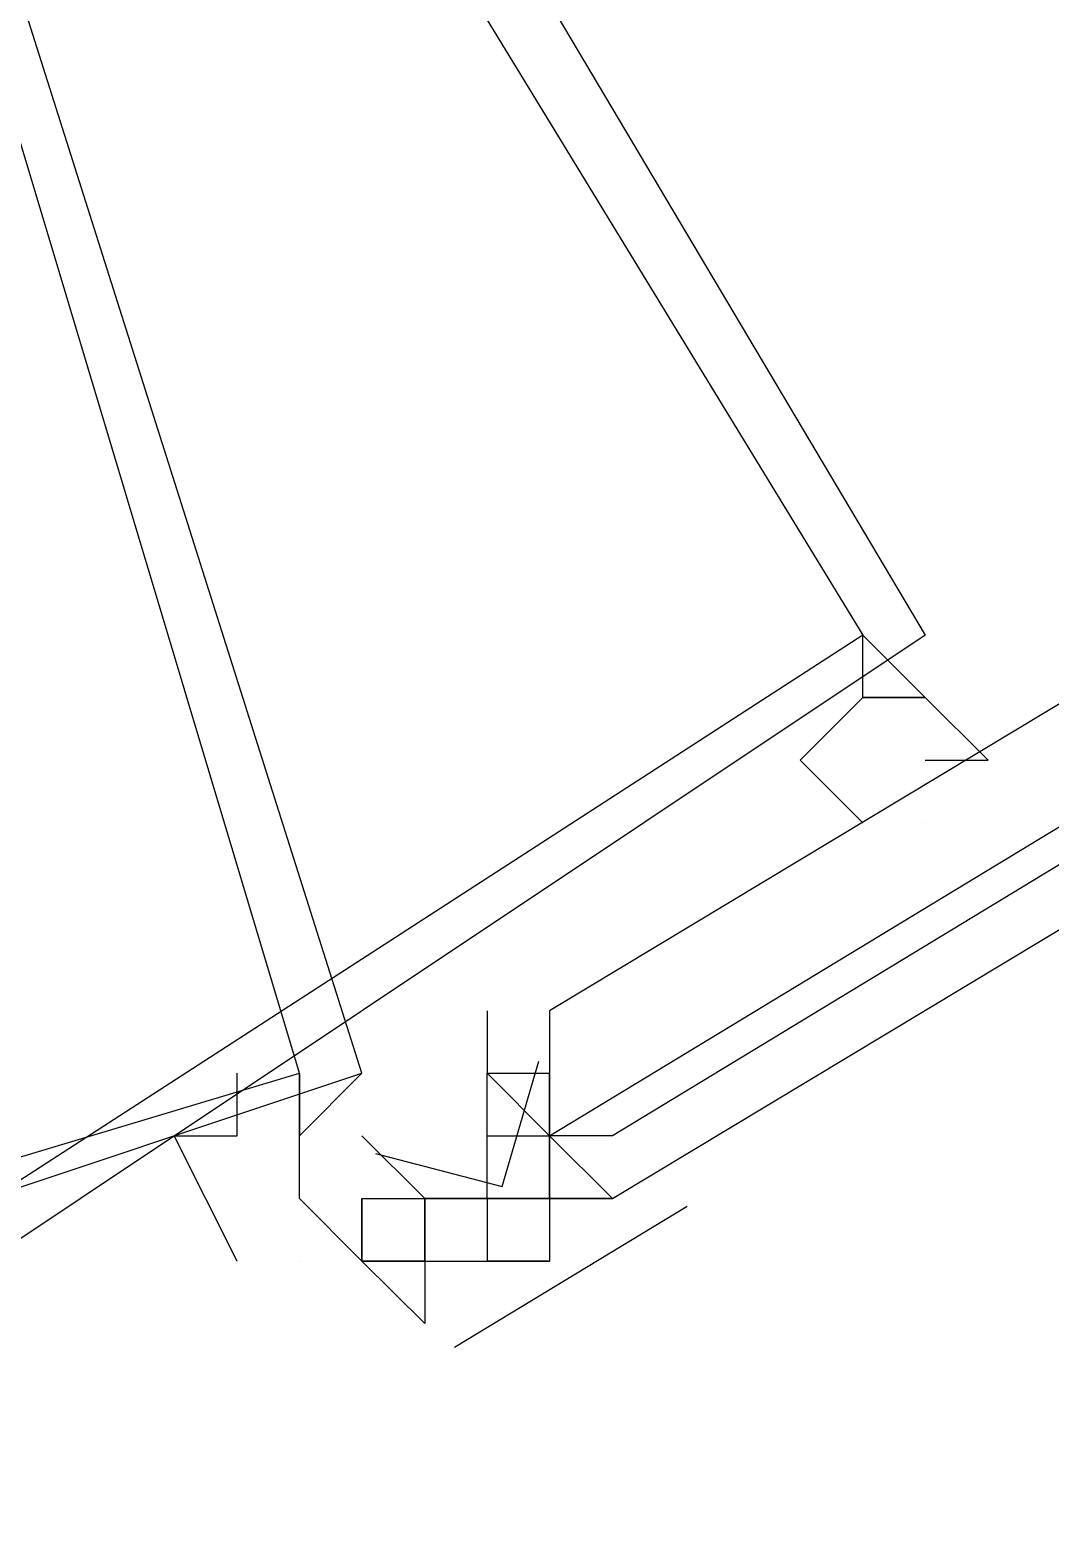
# Model space of a CAD drawing. Header units: feet. Extents: x -84 to 198, y -22 to 181.
# Drawn here: x 128.8625 to 129.08, y 92.2978 to 92.6134 of the extents above; entities that cross this region are included whole.
import ezdxf

# ---------------------------------------------------------------- set-up
doc = ezdxf.new("R2010")
doc.units = ezdxf.units.FT
doc.layers.add('A-LINEA', color=7, linetype='CONTINUOUS')

msp = doc.modelspace()

# ---------------------------------------------------------------- linework, layer by layer
at = {"layer": 'A-LINEA'}
for p, q in [((128.96, 92.4044), (128.96, 92.4044)), ((128.96, 92.4044), (128.96, 92.4044)), ((128.96, 92.3911), (128.96, 92.3911)), ((128.96, 92.3911), (128.9733, 92.3911)), ((128.96, 92.3911), (128.96, 92.3911)), ((128.96, 92.3911), (128.96, 92.3911)), ((128.96, 92.3778), (128.96, 92.3911)), ((128.96, 92.3911), (128.96, 92.3911)), ((128.96, 92.3911), (128.96, 92.3911)), ((128.96, 92.3911), (128.96, 92.3911)), ((128.96, 92.3911), (128.9733, 92.3911)), ((128.96, 92.3911), (128.96, 92.3911)), ((128.96, 92.3911), (128.9733, 92.3911)), ((128.96, 92.3911), (128.96, 92.3911)), ((128.96, 92.3911), (128.96, 92.3911)), ((128.96, 92.3778), (128.96, 92.3911)), ((128.96, 92.3911), (128.96, 92.3911)), ((128.96, 92.3911), (128.96, 92.3911)), ((128.96, 92.3911), (128.96, 92.3911)), ((128.96, 92.3911), (128.9733, 92.3911)), ((128.9733, 92.3911), (128.9733, 92.3911)), ((128.9733, 92.3911), (128.9733, 92.3911)), ((128.92, 92.3778), (128.92, 92.3778)), ((128.92, 92.3778), (128.92, 92.3778)), ((128.92, 92.3778), (128.92, 92.3778)), ((128.92, 92.3778), (128.92, 92.3778)), ((128.96, 92.3778), (128.96, 92.3778)), ((128.96, 92.3778), (128.96, 92.3778)), ((128.96, 92.3778), (128.9733, 92.3778)), ((128.96, 92.3778), (128.9733, 92.3778)), ((128.96, 92.3778), (128.96, 92.3778)), ((128.96, 92.3778), (128.96, 92.3778)), ((128.96, 92.3778), (128.96, 92.3778)), ((128.96, 92.3778), (128.96, 92.3778)), ((128.96, 92.3778), (128.96, 92.3778)), ((128.96, 92.3778), (128.96, 92.3778)), ((128.96, 92.3778), (128.96, 92.3778)), ((128.96, 92.3778), (128.96, 92.3778)), ((128.96, 92.3778), (128.96, 92.3778)), ((128.96, 92.3778), (128.9733, 92.3778)), ((128.96, 92.3778), (128.9733, 92.3778)), ((128.96, 92.3778), (128.96, 92.3778)), ((128.96, 92.3778), (128.96, 92.3778)), ((128.96, 92.3778), (128.96, 92.3778)), ((128.96, 92.3778), (128.96, 92.3778)), ((128.96, 92.3778), (128.96, 92.3778)), ((128.96, 92.3778), (128.96, 92.3778)), ((128.96, 92.3778), (128.96, 92.3778)), ((128.9733, 92.3778), (128.9733, 92.3778)), ((128.9733, 92.3778), (128.9733, 92.3778)), ((128.9733, 92.3778), (128.9733, 92.3778)), ((128.9733, 92.3778), (128.9733, 92.3778)), ((128.9733, 92.3778), (128.9733, 92.3778)), ((128.9733, 92.3778), (128.9733, 92.3778)), ((128.9733, 92.3778), (128.9733, 92.3778)), ((128.9733, 92.3778), (128.9733, 92.3778)), ((128.9733, 92.3778), (128.9733, 92.3778)), ((128.9733, 92.3778), (128.9733, 92.3778)), ((128.9733, 92.3778), (128.9733, 92.3778)), ((128.9733, 92.3778), (128.9733, 92.3778)), ((128.9733, 92.3778), (128.9733, 92.3778)), ((128.9733, 92.3644), (128.9733, 92.3778)), ((128.9733, 92.3778), (128.9733, 92.3644)), ((128.9733, 92.3778), (128.9733, 92.3778)), ((128.9733, 92.3778), (128.9733, 92.3778)), ((128.9733, 92.3778), (128.9733, 92.3778)), ((128.9733, 92.3778), (128.9733, 92.3644)), ((128.9733, 92.3778), (128.9733, 92.3778)), ((128.9733, 92.3778), (128.9733, 92.3778)), ((128.9733, 92.3778), (128.9733, 92.3778)), ((128.9733, 92.3778), (128.9733, 92.3778)), ((128.9733, 92.3778), (128.9733, 92.3778)), ((128.9733, 92.3778), (128.9733, 92.3778)), ((128.9733, 92.3778), (128.9733, 92.3778)), ((128.9733, 92.3778), (128.9733, 92.3778)), ((128.9733, 92.3778), (128.9733, 92.3778)), ((128.9733, 92.3778), (128.9733, 92.3778)), ((128.9733, 92.3778), (128.9733, 92.3778)), ((128.9733, 92.3778), (128.9733, 92.3778)), ((128.9733, 92.3778), (128.9733, 92.3778)), ((128.9733, 92.3778), (128.9733, 92.3778)), ((128.9733, 92.3778), (128.9733, 92.3778)), ((128.9733, 92.3778), (128.9733, 92.3778)), ((128.9733, 92.3644), (128.9733, 92.3778)), ((128.9733, 92.3778), (128.9733, 92.3644)), ((128.9733, 92.3778), (128.9733, 92.3778)), ((128.9733, 92.3778), (128.9733, 92.3778)), ((128.9733, 92.3778), (128.9733, 92.3778)), ((128.9733, 92.3778), (128.9733, 92.3644)), ((128.9733, 92.3778), (128.9733, 92.3778)), ((128.9733, 92.3778), (128.9733, 92.3778)), ((128.9733, 92.3778), (128.9733, 92.3778)), ((128.92, 92.3644), (128.92, 92.3644)), ((128.92, 92.3644), (128.92, 92.3644)), ((128.92, 92.3644), (128.92, 92.3644)), ((128.92, 92.3644), (128.92, 92.3644)), ((128.9333, 92.3644), (128.9333, 92.3644)), ((128.9333, 92.3644), (128.9333, 92.3644)), ((128.9333, 92.3644), (128.9333, 92.3644)), ((128.9333, 92.3644), (128.9333, 92.3644)), ((128.9333, 92.3644), (128.9333, 92.3644)), ((128.9333, 92.3644), (128.9333, 92.3644)), ((128.9333, 92.3644), (128.9333, 92.3644)), ((128.9333, 92.3644), (128.9333, 92.3644)), ((128.9333, 92.3644), (128.9333, 92.3644)), ((128.9333, 92.3644), (128.9333, 92.3644)), ((128.9333, 92.3644), (128.9333, 92.3644)), ((128.9333, 92.3511), (128.9333, 92.3644)), ((128.9333, 92.3644), (128.9333, 92.3644)), ((128.9333, 92.3644), (128.9333, 92.3644)), ((128.9333, 92.3511), (128.9333, 92.3644)), ((128.9333, 92.3644), (128.9333, 92.3644)), ((128.9333, 92.3644), (128.9333, 92.3644)), ((128.9333, 92.3511), (128.9333, 92.3644)), ((128.9333, 92.3644), (128.9333, 92.3644)), ((128.9333, 92.3644), (128.9333, 92.3644)), ((128.9333, 92.3644), (128.9333, 92.3644)), ((128.9333, 92.3644), (128.9333, 92.3644)), ((128.9333, 92.3644), (128.9333, 92.3644)), ((128.9333, 92.3644), (128.9333, 92.3644)), ((128.9333, 92.3644), (128.9333, 92.3644)), ((128.9333, 92.3644), (128.9333, 92.3644)), ((128.9333, 92.3644), (128.9333, 92.3644)), ((128.9333, 92.3644), (128.9333, 92.3644)), ((128.9333, 92.3644), (128.9333, 92.3644)), ((128.9333, 92.3511), (128.9333, 92.3644)), ((128.9333, 92.3644), (128.9333, 92.3644)), ((128.9333, 92.3644), (128.9333, 92.3644)), ((128.9333, 92.3511), (128.9333, 92.3644)), ((128.9333, 92.3644), (128.9333, 92.3644)), ((128.9333, 92.3644), (128.9333, 92.3644)), ((128.9333, 92.3511), (128.9333, 92.3644)), ((128.9467, 92.3644), (128.9467, 92.3644)), ((128.9467, 92.3644), (128.9467, 92.3511)), ((128.9467, 92.3644), (128.9467, 92.3644)), ((128.9467, 92.3644), (128.9467, 92.3644)), ((128.9467, 92.3644), (128.9467, 92.3644)), ((128.9467, 92.3644), (128.9467, 92.3644)), ((128.9467, 92.3644), (128.9467, 92.3644)), ((128.9467, 92.3644), (128.9467, 92.3644)), ((128.9467, 92.3644), (128.9467, 92.3644)), ((128.9467, 92.3644), (128.9467, 92.3644)), ((128.9467, 92.3644), (128.9467, 92.3644)), ((128.9467, 92.3511), (128.9467, 92.3644)), ((128.9467, 92.3511), (128.9467, 92.3644)), ((128.9467, 92.3644), (128.9467, 92.3644)), ((128.9467, 92.3644), (128.9467, 92.3644)), ((128.9467, 92.3644), (128.9467, 92.3644)), ((128.9467, 92.3644), (128.9467, 92.3644)), ((128.9467, 92.3644), (128.9467, 92.3644)), ((128.9467, 92.3644), (128.9467, 92.3644)), ((128.96, 92.3644), (128.9467, 92.3644)), ((128.96, 92.3644), (128.9467, 92.3644)), ((128.9467, 92.3644), (128.9467, 92.3644)), ((128.96, 92.3644), (128.9467, 92.3644)), ((128.9467, 92.3644), (128.9467, 92.3644)), ((128.9467, 92.3644), (128.9467, 92.3511)), ((128.9467, 92.3644), (128.9467, 92.3644)), ((128.9467, 92.3644), (128.9467, 92.3644)), ((128.9467, 92.3644), (128.9467, 92.3644)), ((128.9467, 92.3644), (128.9467, 92.3644)), ((128.9467, 92.3644), (128.9467, 92.3644)), ((128.9467, 92.3644), (128.9467, 92.3644)), ((128.9467, 92.3644), (128.9467, 92.3644)), ((128.9467, 92.3644), (128.9467, 92.3644)), ((128.9467, 92.3644), (128.9467, 92.3644)), ((128.9467, 92.3511), (128.9467, 92.3644)), ((128.9467, 92.3511), (128.9467, 92.3644)), ((128.9467, 92.3644), (128.9467, 92.3644)), ((128.9467, 92.3644), (128.9467, 92.3644)), ((128.9467, 92.3644), (128.9467, 92.3644)), ((128.9467, 92.3644), (128.9467, 92.3644)), ((128.9467, 92.3644), (128.9467, 92.3644)), ((128.9467, 92.3644), (128.9467, 92.3644)), ((128.96, 92.3644), (128.9467, 92.3644)), ((128.96, 92.3644), (128.9467, 92.3644)), ((128.9467, 92.3644), (128.9467, 92.3644)), ((128.96, 92.3644), (128.9467, 92.3644)), ((128.96, 92.3644), (128.96, 92.3644)), ((128.96, 92.3644), (128.96, 92.3644)), ((128.96, 92.3644), (128.96, 92.3644)), ((128.96, 92.3644), (128.96, 92.3644)), ((128.96, 92.3644), (128.96, 92.3644)), ((128.96, 92.3644), (128.96, 92.3644)), ((128.96, 92.3644), (128.9733, 92.3644)), ((128.96, 92.3644), (128.96, 92.3644)), ((128.96, 92.3644), (128.96, 92.3644)), ((128.96, 92.3644), (128.96, 92.3644)), ((128.96, 92.3644), (128.96, 92.3644)), ((128.96, 92.3644), (128.96, 92.3644)), ((128.96, 92.3644), (128.9733, 92.3644)), ((128.96, 92.3644), (128.9733, 92.3644)), ((128.96, 92.3644), (128.9733, 92.3644)), ((128.96, 92.3644), (128.9733, 92.3644)), ((128.96, 92.3644), (128.9733, 92.3644)), ((128.96, 92.3644), (128.9733, 92.3644)), ((128.96, 92.3644), (128.9733, 92.3644)), ((128.96, 92.3644), (128.96, 92.3644)), ((128.96, 92.3644), (128.96, 92.3644)), ((128.96, 92.3644), (128.96, 92.3644)), ((128.96, 92.3644), (128.96, 92.3644)), ((128.96, 92.3644), (128.96, 92.3644)), ((128.96, 92.3644), (128.96, 92.3644)), ((128.96, 92.3644), (128.96, 92.3511)), ((128.96, 92.3644), (128.96, 92.3644)), ((128.96, 92.3644), (128.96, 92.3644)), ((128.96, 92.3644), (128.96, 92.3644)), ((128.96, 92.3644), (128.96, 92.3511)), ((128.96, 92.3644), (128.96, 92.3644)), ((128.96, 92.3644), (128.96, 92.3644)), ((128.96, 92.3644), (128.96, 92.3644)), ((128.96, 92.3644), (128.96, 92.3644)), ((128.96, 92.3644), (128.96, 92.3644)), ((128.96, 92.3644), (128.96, 92.3644)), ((128.96, 92.3644), (128.96, 92.3644)), ((128.96, 92.3644), (128.96, 92.3644)), ((128.96, 92.3644), (128.96, 92.3644)), ((128.96, 92.3644), (128.9733, 92.3644)), ((128.96, 92.3644), (128.96, 92.3644)), ((128.96, 92.3644), (128.96, 92.3644)), ((128.96, 92.3644), (128.96, 92.3644)), ((128.96, 92.3644), (128.96, 92.3644)), ((128.96, 92.3644), (128.96, 92.3644)), ((128.96, 92.3644), (128.9733, 92.3644)), ((128.96, 92.3644), (128.9733, 92.3644)), ((128.96, 92.3644), (128.9733, 92.3644)), ((128.96, 92.3644), (128.9733, 92.3644)), ((128.96, 92.3644), (128.9733, 92.3644)), ((128.96, 92.3644), (128.9733, 92.3644)), ((128.96, 92.3644), (128.9733, 92.3644)), ((128.96, 92.3644), (128.96, 92.3644)), ((128.96, 92.3644), (128.96, 92.3644)), ((128.96, 92.3644), (128.96, 92.3644)), ((128.96, 92.3644), (128.96, 92.3644)), ((128.96, 92.3644), (128.96, 92.3644)), ((128.96, 92.3644), (128.96, 92.3644)), ((128.96, 92.3644), (128.96, 92.3511)), ((128.96, 92.3644), (128.96, 92.3644)), ((128.96, 92.3644), (128.96, 92.3644)), ((128.96, 92.3644), (128.96, 92.3644)), ((128.96, 92.3644), (128.96, 92.3511)), ((128.96, 92.3644), (128.96, 92.3644)), ((128.96, 92.3644), (128.96, 92.3644)), ((128.96, 92.3644), (128.96, 92.3644)), ((128.9733, 92.3644), (128.9733, 92.3644)), ((128.9733, 92.3644), (128.9733, 92.3644)), ((128.9733, 92.3644), (128.9733, 92.3644)), ((128.9733, 92.3644), (128.9733, 92.3644)), ((128.9733, 92.3644), (128.9867, 92.3644)), ((128.9733, 92.3644), (128.9733, 92.3644)), ((128.9733, 92.3644), (128.9733, 92.3644)), ((128.9733, 92.3644), (128.9733, 92.3644)), ((128.9733, 92.3644), (128.9733, 92.3644)), ((128.9733, 92.3644), (128.9733, 92.3644)), ((128.9733, 92.3644), (128.9733, 92.3644)), ((128.9733, 92.3644), (128.9733, 92.3644)), ((128.9733, 92.3644), (128.9733, 92.3644)), ((128.9733, 92.3644), (128.9733, 92.3644)), ((128.9733, 92.3644), (128.9733, 92.3644)), ((128.9733, 92.3644), (128.9733, 92.3644)), ((128.9733, 92.3644), (128.9733, 92.3644)), ((128.9867, 92.3644), (128.9733, 92.3644)), ((128.9867, 92.3644), (128.9733, 92.3644)), ((128.9733, 92.3644), (128.9733, 92.3644)), ((128.9733, 92.3644), (128.9733, 92.3644)), ((128.9733, 92.3644), (128.9733, 92.3644)), ((128.9733, 92.3644), (128.9733, 92.3644)), ((128.9733, 92.3644), (128.9867, 92.3644)), ((128.9733, 92.3644), (128.9733, 92.3644)), ((128.9733, 92.3644), (128.9733, 92.3644)), ((128.9733, 92.3644), (128.9733, 92.3644)), ((128.9733, 92.3644), (128.9733, 92.3644)), ((128.9733, 92.3644), (128.9733, 92.3644)), ((128.9733, 92.3644), (128.9733, 92.3644)), ((128.9733, 92.3644), (128.9733, 92.3644)), ((128.9733, 92.3644), (128.9733, 92.3644)), ((128.9733, 92.3644), (128.9733, 92.3644)), ((128.9733, 92.3644), (128.9733, 92.3644)), ((128.9733, 92.3644), (128.9733, 92.3644)), ((128.9733, 92.3644), (128.9733, 92.3644)), ((128.9867, 92.3644), (128.9733, 92.3644)), ((128.9867, 92.3644), (128.9733, 92.3644)), ((128.9867, 92.3644), (128.9867, 92.3644)), ((128.9867, 92.3644), (128.9867, 92.3644)), ((128.9867, 92.3644), (128.9867, 92.3644)), ((128.9867, 92.3644), (128.9867, 92.3644)), ((128.9867, 92.3644), (128.9867, 92.3644)), ((128.9867, 92.3644), (128.9867, 92.3644)), ((128.9867, 92.3644), (128.9867, 92.3644)), ((128.9867, 92.3644), (128.9867, 92.3644)), ((128.9867, 92.3644), (128.9867, 92.3644)), ((128.9867, 92.3644), (128.9867, 92.3644)), ((128.9867, 92.3644), (128.9867, 92.3644)), ((128.9867, 92.3644), (128.9867, 92.3644)), ((128.9867, 92.3644), (128.9867, 92.3644)), ((128.9867, 92.3644), (128.9867, 92.3644)), ((128.9867, 92.3644), (128.9867, 92.3644)), ((128.9867, 92.3644), (128.9867, 92.3644)), ((128.9867, 92.3644), (128.9867, 92.3644)), ((128.9867, 92.3644), (128.9867, 92.3644)), ((128.9867, 92.3644), (128.9867, 92.3644)), ((128.9867, 92.3644), (128.9867, 92.3644)), ((128.9867, 92.3644), (128.9867, 92.3644)), ((128.9867, 92.3644), (128.9867, 92.3644)), ((128.9867, 92.3644), (128.9867, 92.3644)), ((128.9867, 92.3644), (128.9867, 92.3644)), ((129.0026, 92.3627), (128.953, 92.3327)), ((129.0026, 92.3627), (128.953, 92.3327)), ((128.92, 92.3511), (128.92, 92.3511)), ((128.92, 92.3511), (128.92, 92.3511)), ((128.9333, 92.3511), (128.9333, 92.3511)), ((128.9333, 92.3511), (128.9333, 92.3511)), ((128.9333, 92.3511), (128.9333, 92.3511)), ((128.9333, 92.3511), (128.9333, 92.3511)), ((128.9333, 92.3511), (128.9333, 92.3511)), ((128.9333, 92.3511), (128.9333, 92.3511)), ((128.9333, 92.3511), (128.9333, 92.3511)), ((128.9333, 92.3511), (128.9333, 92.3511)), ((128.9333, 92.3511), (128.9333, 92.3511)), ((128.9333, 92.3511), (128.9333, 92.3511)), ((128.9467, 92.3378), (128.9333, 92.3511)), ((128.9333, 92.3511), (128.9333, 92.3511)), ((128.9333, 92.3511), (128.9333, 92.3511)), ((128.9333, 92.3511), (128.9333, 92.3511)), ((128.9333, 92.3511), (128.9333, 92.3511)), ((128.9333, 92.3511), (128.9333, 92.3511)), ((128.9333, 92.3511), (128.9333, 92.3511)), ((128.9333, 92.3511), (128.9333, 92.3511)), ((128.9333, 92.3511), (128.9333, 92.3511)), ((128.9333, 92.3511), (128.9333, 92.3511)), ((128.9333, 92.3511), (128.9333, 92.3511)), ((128.9467, 92.3378), (128.9333, 92.3511)), ((128.9467, 92.3511), (128.9467, 92.3511)), ((128.9467, 92.3511), (128.9467, 92.3511)), ((128.9467, 92.3511), (128.9467, 92.3511)), ((128.9467, 92.3511), (128.96, 92.3511)), ((128.9467, 92.3511), (128.9467, 92.3511)), ((128.9467, 92.3511), (128.9467, 92.3511)), ((128.9467, 92.3511), (128.9467, 92.3511)), ((128.9467, 92.3511), (128.9467, 92.3511)), ((128.9467, 92.3511), (128.9467, 92.3511)), ((128.9467, 92.3511), (128.9467, 92.3511)), ((128.9467, 92.3511), (128.9467, 92.3511)), ((128.9467, 92.3511), (128.9467, 92.3511)), ((128.9467, 92.3511), (128.9467, 92.3511)), ((128.9467, 92.3511), (128.9467, 92.3511)), ((128.9467, 92.3511), (128.9467, 92.3511)), ((128.9467, 92.3511), (128.9467, 92.3511)), ((128.9467, 92.3511), (128.9467, 92.3511)), ((128.9467, 92.3511), (128.9467, 92.3511)), ((128.9467, 92.3511), (128.9467, 92.3511)), ((128.9467, 92.3511), (128.9467, 92.3511)), ((128.9467, 92.3511), (128.9467, 92.3511)), ((128.9467, 92.3511), (128.9467, 92.3378)), ((128.9467, 92.3511), (128.9467, 92.3511)), ((128.9467, 92.3511), (128.9467, 92.3511)), ((128.9467, 92.3511), (128.9467, 92.3378)), ((128.9467, 92.3511), (128.9467, 92.3511)), ((128.9467, 92.3511), (128.9467, 92.3511)), ((128.9467, 92.3511), (128.9467, 92.3511)), ((128.9467, 92.3511), (128.9467, 92.3511)), ((128.9467, 92.3511), (128.9467, 92.3511)), ((128.9467, 92.3511), (128.9467, 92.3511)), ((128.9467, 92.3511), (128.96, 92.3511)), ((128.9467, 92.3511), (128.9467, 92.3511)), ((128.9467, 92.3511), (128.9467, 92.3511)), ((128.9467, 92.3511), (128.9467, 92.3511)), ((128.9467, 92.3511), (128.9467, 92.3511)), ((128.9467, 92.3511), (128.9467, 92.3511)), ((128.9467, 92.3511), (128.9467, 92.3511)), ((128.9467, 92.3511), (128.9467, 92.3511)), ((128.9467, 92.3511), (128.9467, 92.3511)), ((128.9467, 92.3511), (128.9467, 92.3511)), ((128.9467, 92.3511), (128.9467, 92.3511)), ((128.9467, 92.3511), (128.9467, 92.3511)), ((128.9467, 92.3511), (128.9467, 92.3511)), ((128.9467, 92.3511), (128.9467, 92.3511)), ((128.9467, 92.3511), (128.9467, 92.3511)), ((128.9467, 92.3511), (128.9467, 92.3511)), ((128.9467, 92.3511), (128.9467, 92.3511)), ((128.9467, 92.3511), (128.9467, 92.3511)), ((128.9467, 92.3511), (128.9467, 92.3378)), ((128.9467, 92.3511), (128.9467, 92.3511)), ((128.9467, 92.3511), (128.9467, 92.3511)), ((128.9467, 92.3511), (128.9467, 92.3378)), ((128.9467, 92.3511), (128.9467, 92.3511)), ((128.9467, 92.3511), (128.9467, 92.3511)), ((128.9467, 92.3511), (128.9467, 92.3511)), ((128.96, 92.3511), (128.96, 92.3511)), ((128.96, 92.3511), (128.96, 92.3511)), ((128.96, 92.3511), (128.96, 92.3511)), ((128.96, 92.3511), (128.96, 92.3511)), ((128.96, 92.3511), (128.96, 92.3511)), ((128.96, 92.3511), (128.96, 92.3511)), ((128.96, 92.3511), (128.96, 92.3511)), ((128.96, 92.3511), (128.96, 92.3511)), ((128.96, 92.3511), (128.9733, 92.3511)), ((128.96, 92.3511), (128.9733, 92.3511)), ((128.96, 92.3511), (128.9733, 92.3511)), ((128.96, 92.3511), (128.9733, 92.3511)), ((128.96, 92.3511), (128.96, 92.3511)), ((128.9733, 92.3511), (128.96, 92.3511)), ((128.96, 92.3511), (128.96, 92.3511)), ((128.96, 92.3511), (128.96, 92.3511)), ((128.96, 92.3511), (128.96, 92.3511)), ((128.96, 92.3511), (128.96, 92.3511)), ((128.96, 92.3511), (128.96, 92.3511)), ((128.96, 92.3511), (128.96, 92.3511)), ((128.96, 92.3511), (128.96, 92.3511)), ((128.96, 92.3511), (128.96, 92.3511)), ((128.96, 92.3511), (128.9733, 92.3511)), ((128.96, 92.3511), (128.9733, 92.3511)), ((128.96, 92.3511), (128.9733, 92.3511)), ((128.96, 92.3511), (128.9733, 92.3511)), ((128.96, 92.3511), (128.96, 92.3511)), ((128.9733, 92.3511), (128.96, 92.3511)), ((128.9733, 92.3511), (128.9733, 92.3511)), ((128.9733, 92.3511), (128.9733, 92.3511)), ((128.9733, 92.3511), (128.9733, 92.3511)), ((128.9733, 92.3511), (128.9733, 92.3511)), ((128.9733, 92.3511), (128.9733, 92.3511)), ((128.9733, 92.3511), (128.9733, 92.3511)), ((128.9733, 92.3511), (128.9733, 92.3511)), ((128.9733, 92.3511), (128.9733, 92.3511)), ((128.9733, 92.3511), (128.9733, 92.3511)), ((128.9733, 92.3511), (128.9733, 92.3511)), ((128.9733, 92.3511), (128.9733, 92.3511)), ((128.9733, 92.3511), (128.9733, 92.3511)), ((128.9733, 92.3511), (128.9733, 92.3511)), ((128.9733, 92.3511), (128.9733, 92.3511)), ((128.9733, 92.3511), (128.9733, 92.3511)), ((128.9733, 92.3511), (128.9733, 92.3511)), ((128.9733, 92.3511), (128.9733, 92.3511)), ((128.9733, 92.3511), (128.9733, 92.3511)), ((128.9467, 92.3378), (128.9467, 92.3378)), ((128.9467, 92.3378), (128.9467, 92.3378)), ((128.9467, 92.3378), (128.9467, 92.3378)), ((128.9467, 92.3378), (128.9467, 92.3378)), ((128.9467, 92.3378), (128.9467, 92.3378)), ((128.9467, 92.3378), (128.9467, 92.3378)), ((128.9467, 92.3378), (128.9467, 92.3378)), ((128.9467, 92.3378), (128.9467, 92.3378)), ((128.9467, 92.3378), (128.9467, 92.3378)), ((128.9467, 92.3378), (128.9467, 92.3378)), ((128.9467, 92.3378), (128.9467, 92.3378)), ((128.9467, 92.3378), (128.9467, 92.3378)), ((128.9467, 92.3378), (128.9467, 92.3378)), ((128.9467, 92.3378), (128.9467, 92.3378)), ((128.9467, 92.3378), (128.9467, 92.3378)), ((128.9467, 92.3378), (128.9467, 92.3378)), ((128.9467, 92.3378), (128.9467, 92.3378)), ((128.9467, 92.3378), (128.9467, 92.3378)), ((128.9467, 92.3378), (128.9467, 92.3378)), ((128.9467, 92.3378), (128.9467, 92.3378)), ((128.9467, 92.3378), (128.9467, 92.3378)), ((128.9467, 92.3378), (128.9467, 92.3378)), ((128.9467, 92.3378), (128.9467, 92.3378)), ((128.9467, 92.3378), (128.9467, 92.3378)), ((128.9467, 92.3378), (128.9467, 92.3378)), ((128.9467, 92.3378), (128.9467, 92.3378)), ((128.9467, 92.3378), (128.9467, 92.3378)), ((128.9467, 92.3378), (128.9467, 92.3378)), ((128.9467, 92.3378), (128.9467, 92.3378)), ((128.9467, 92.3378), (128.9467, 92.3378)), ((128.9467, 92.3378), (128.9467, 92.3378)), ((128.9467, 92.3378), (128.9467, 92.3378)), ((128.96, 92.3378), (128.96, 92.3378)), ((128.96, 92.3378), (128.96, 92.3378))]:
    msp.add_line(p, q, dxfattribs=at)
for points in [[(128.9733, 92.3778), (131.92, 94.1644), (131.92, 94.1778), (128.9733, 92.4044), (128.9733, 92.3911), (128.9733, 92.3778)], [(128.9733, 92.3778), (131.92, 94.1644), (131.92, 94.1778), (128.9733, 92.4044), (128.9733, 92.3911), (128.9733, 92.3778)], [(128.9867, 92.3644), (131.9333, 94.1378), (131.9333, 94.1511), (131.9333, 94.1644), (128.9867, 92.3778), (128.9733, 92.3778), (128.9867, 92.3644)], [(128.9867, 92.3644), (131.9333, 94.1378), (131.9333, 94.1511), (131.9333, 94.1644), (128.9867, 92.3778), (128.9733, 92.3778), (128.9867, 92.3644)], [(128.5067, 92.8311), (128.76, 92.9778), (129.0533, 92.4844), (128.8133, 92.3244), (128.5067, 92.8311)], [(128.5067, 92.8311), (128.76, 92.9778), (129.0533, 92.4844), (128.8133, 92.3244), (128.5067, 92.8311)], [(128.52, 92.8178), (128.7467, 92.9644), (129.04, 92.4844), (128.8133, 92.3378), (128.52, 92.8178)], [(128.52, 92.8178), (128.7467, 92.9644), (129.04, 92.4844), (128.8133, 92.3378), (128.52, 92.8178)], [(128.76, 92.9378), (128.48, 92.8578), (128.6533, 92.2978), (128.9333, 92.3911), (128.76, 92.9378)], [(128.76, 92.9378), (128.48, 92.8578), (128.6533, 92.2978), (128.9333, 92.3911), (128.76, 92.9378)], [(128.76, 92.9244), (128.4933, 92.8578), (128.6533, 92.3111), (128.92, 92.3911), (128.76, 92.9244)], [(128.76, 92.9244), (128.4933, 92.8578), (128.6533, 92.3111), (128.92, 92.3911), (128.76, 92.9244)], [(129.04, 92.4444), (129.04, 92.4444), (129.04, 92.4444), (129.04, 92.4444), (129.0267, 92.4578), (129.0267, 92.4578), (129.04, 92.4711), (129.04, 92.4711), (129.04, 92.4711), (129.04, 92.4711), (129.04, 92.4711), (129.04, 92.4711), (129.04, 92.4844)], [(129.04, 92.4444), (129.04, 92.4444), (129.04, 92.4444), (129.04, 92.4444), (129.0267, 92.4578), (129.0267, 92.4578), (129.04, 92.4711), (129.04, 92.4711), (129.04, 92.4711), (129.04, 92.4711), (129.04, 92.4711), (129.04, 92.4711), (129.04, 92.4844)], [(129.0533, 92.4578), (129.0667, 92.4578), (129.0667, 92.4578), (129.0667, 92.4578), (129.0533, 92.4711), (129.0533, 92.4711), (129.0533, 92.4711), (129.0533, 92.4711), (129.04, 92.4711), (129.0533, 92.4711), (129.04, 92.4844), (129.04, 92.4844)], [(129.0533, 92.4578), (129.0667, 92.4578), (129.0667, 92.4578), (129.0667, 92.4578), (129.0533, 92.4711), (129.0533, 92.4711), (129.0533, 92.4711), (129.0533, 92.4711), (129.04, 92.4711), (129.0533, 92.4711), (129.04, 92.4844), (129.04, 92.4844)], [(129.0533, 92.4444), (129.0533, 92.4444), (129.0533, 92.4444)], [(129.0533, 92.4444), (129.0533, 92.4444), (129.0533, 92.4444)], [(128.96, 92.4044), (128.96, 92.3911), (128.9733, 92.3778), (128.9867, 92.3644)], [(128.96, 92.4044), (128.96, 92.3911), (128.9733, 92.3778), (128.9867, 92.3644)], [(128.9362, 92.374), (128.9632, 92.367), (128.971, 92.3937)], [(128.9362, 92.374), (128.9632, 92.367), (128.971, 92.3937)], [(128.9067, 92.3511), (128.9067, 92.3511), (128.9067, 92.3511), (128.9067, 92.3511), (128.8933, 92.3778), (128.8933, 92.3778), (128.9067, 92.3778), (128.9067, 92.3778), (128.9067, 92.3778), (128.9067, 92.3778), (128.9067, 92.3911), (128.9067, 92.3911)], [(128.9067, 92.3511), (128.9067, 92.3511), (128.9067, 92.3511), (128.9067, 92.3511), (128.8933, 92.3778), (128.8933, 92.3778), (128.9067, 92.3778), (128.9067, 92.3778), (128.9067, 92.3778), (128.9067, 92.3778), (128.9067, 92.3911), (128.9067, 92.3911)], [(128.9333, 92.3911), (128.92, 92.3778), (128.92, 92.3778), (128.92, 92.3911), (128.92, 92.3911), (128.92, 92.3911), (128.92, 92.3911), (128.92, 92.3911)], [(128.9333, 92.3911), (128.92, 92.3778), (128.92, 92.3778), (128.92, 92.3911), (128.92, 92.3911), (128.92, 92.3911), (128.92, 92.3911), (128.92, 92.3911)], [(128.96, 92.3778), (128.9733, 92.3778), (128.9733, 92.3911)], [(128.96, 92.3778), (128.9733, 92.3778), (128.9733, 92.3911)], [(128.9467, 92.3378), (128.9333, 92.3511), (128.92, 92.3644), (128.92, 92.3778)], [(128.9467, 92.3378), (128.9333, 92.3511), (128.92, 92.3644), (128.92, 92.3778)], [(128.9333, 92.3644), (128.9467, 92.3644), (128.96, 92.3644), (128.96, 92.3778)], [(128.9333, 92.3778), (128.9333, 92.3778), (128.9467, 92.3644), (128.9467, 92.3644)], [(128.9333, 92.3644), (128.9467, 92.3644), (128.96, 92.3644), (128.96, 92.3778)], [(128.9333, 92.3778), (128.9333, 92.3778), (128.9467, 92.3644), (128.9467, 92.3644)], [(128.9733, 92.3778), (128.9733, 92.3778), (128.9733, 92.3778), (128.9733, 92.3644), (128.9733, 92.3644), (128.9733, 92.3511)], [(128.9733, 92.3778), (128.9733, 92.3778), (128.9733, 92.3644), (128.9733, 92.3644)], [(128.9733, 92.3778), (128.9733, 92.3778), (128.9733, 92.3778), (128.9733, 92.3644), (128.9733, 92.3644), (128.9733, 92.3511)], [(128.9733, 92.3778), (128.9733, 92.3778), (128.9733, 92.3644), (128.9733, 92.3644)], [(128.9333, 92.3644), (128.9333, 92.3511), (128.9333, 92.3511), (128.9467, 92.3511), (128.9467, 92.3511), (128.9467, 92.3378), (128.9467, 92.3378)], [(128.9333, 92.3511), (128.9333, 92.3644), (128.9333, 92.3511), (128.9333, 92.3644)], [(128.9333, 92.3511), (128.9333, 92.3644), (128.9333, 92.3511)], [(128.9467, 92.3511), (128.9333, 92.3511), (128.9333, 92.3644)], [(128.9333, 92.3644), (128.9333, 92.3644), (128.9333, 92.3644)], [(128.9333, 92.3644), (128.9333, 92.3511), (128.9333, 92.3511), (128.9467, 92.3511), (128.9467, 92.3511), (128.9467, 92.3378), (128.9467, 92.3378)], [(128.9333, 92.3511), (128.9333, 92.3644), (128.9333, 92.3511), (128.9333, 92.3644)], [(128.9333, 92.3511), (128.9333, 92.3644), (128.9333, 92.3511)], [(128.9467, 92.3511), (128.9333, 92.3511), (128.9333, 92.3644)], [(128.9333, 92.3644), (128.9333, 92.3644), (128.9333, 92.3644)], [(128.9733, 92.3644), (128.9733, 92.3644), (128.96, 92.3644)], [(128.9733, 92.3644), (128.9733, 92.3644), (128.96, 92.3644)], [(128.9333, 92.3511), (128.9333, 92.3511), (128.9467, 92.3511)], [(128.9333, 92.3511), (128.9333, 92.3511), (128.9467, 92.3511)]]:
    msp.add_lwpolyline(points, dxfattribs=at)
for points in [[(129.04, 92.4711), (129.04, 92.4711), (129.04, 92.4711), (129.04, 92.4711)], [(129.04, 92.4711), (129.04, 92.4711), (129.04, 92.4711), (129.04, 92.4711)], [(128.92, 92.3778), (128.92, 92.3778), (128.92, 92.3911), (128.92, 92.3911)], [(128.92, 92.3778), (128.92, 92.3778), (128.92, 92.3911), (128.92, 92.3911)]]:
    msp.add_lwpolyline(points, close=True, dxfattribs=at)

doc.saveas('drawing.dxf')
